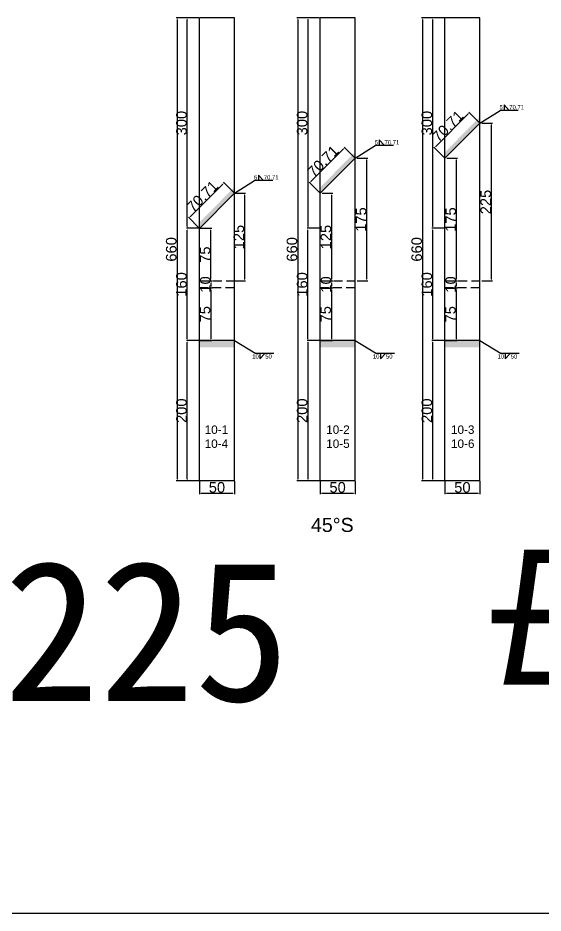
# Model space of a CAD drawing. Header units: millimetres. Extents: x 9380 to 24185, y -971 to 4358.
# Drawn here: x 17471 to 18220, y -971 to 305 of the extents above; entities that cross this region are included whole.
import ezdxf

# ---------------------------------------------------------------- set-up
doc = ezdxf.new("R2010")
doc.units = ezdxf.units.MM
doc.linetypes.add('DASHED', pattern=[19.05, 12.7, -6.35])
for name, color, linetype in [('尺寸标注', 6, 'Continuous'), ('标号', 4, 'Continuous'), ('焊缝', 250, 'Continuous')]:
    doc.layers.add(name, color=color, linetype=linetype)
doc.styles.get("Standard").update_dxf_attribs({"font": 'arial.ttf'})
doc.dimstyles.new('ISO-25-JHF', dxfattribs={"dimtxt": 15, "dimasz": 2.5, "dimexe": 1.25, "dimexo": 0.625, "dimtad": 1, "dimtxsty": 'Standard', "dimcen": 2.5, "dimadec": 0, "dimazin": 0, "dimtfac": 1, "dimtmove": 0, "dimatfit": 3, "dimfxl": 1, "dimarcsym": 0})

# ---------------------------------------------------------------- blocks, each defined once
blk = doc.blocks.new('*D850')
at = {"layer": 'Defpoints', "color": 0, "transparency": 16777216}
for p in [(17729.4, -355.3), (17779.4, -355.3), (17779.4, -373)]:
    blk.add_point(p, dxfattribs=at)
at = {"layer": '尺寸标注', "color": 0, "lineweight": -2, "transparency": 16777216}
for p, q in [((17729.4, -355.9), (17729.4, -374.3)), ((17779.4, -355.9), (17779.4, -374.3)), ((17731.9, -373), (17776.9, -373))]:
    blk.add_line(p, q, dxfattribs=at)
at = {"layer": '尺寸标注', "color": 0, "transparency": 16777216}
for points in [[(17731.9, -372.6), (17731.9, -373.4), (17729.4, -373)], [(17776.9, -372.6), (17776.9, -373.4), (17779.4, -373)]]:
    blk.add_solid(points, dxfattribs=at)
at = {"layer": '尺寸标注', "color": 0, "transparency": 16777216, "insert": (17754.4, -364.7), "char_height": 15, "attachment_point": 5}
blk.add_mtext('50', dxfattribs=at)
blk = doc.blocks.new('*D959')
at = {"layer": 'Defpoints', "color": 0, "transparency": 16777216}
for p in [(17729.4, -80.3), (17729.4, -155.3), (17745.8, -155.3)]:
    blk.add_point(p, dxfattribs=at)
at = {"layer": '尺寸标注', "color": 0, "lineweight": -2, "transparency": 16777216}
for p, q in [((17730, -80.3), (17747, -80.3)), ((17745.8, -82.8), (17745.8, -152.8)), ((17730, -155.3), (17747, -155.3))]:
    blk.add_line(p, q, dxfattribs=at)
at = {"layer": '尺寸标注', "color": 0, "transparency": 16777216}
for points in [[(17745.3, -82.8), (17746.2, -82.8), (17745.8, -80.3)], [(17745.3, -152.8), (17746.2, -152.8), (17745.8, -155.3)]]:
    blk.add_solid(points, dxfattribs=at)
at = {"layer": '尺寸标注', "color": 0, "transparency": 16777216, "insert": (17737.5, -117.8), "char_height": 15, "attachment_point": 5, "rotation": 90}
blk.add_mtext('75', dxfattribs=at)
blk = doc.blocks.new('*D960')
at = {"layer": 'Defpoints', "color": 0, "transparency": 16777216}
for p in [(17729.4, -70.3), (17746.2, -70.3), (17729.4, -80.3)]:
    blk.add_point(p, dxfattribs=at)
at = {"layer": '尺寸标注', "color": 0, "lineweight": -2, "transparency": 16777216}
for p, q in [((17730, -70.3), (17747.4, -70.3)), ((17746.2, -77.8), (17746.2, -72.8)), ((17730, -80.3), (17747.4, -80.3))]:
    blk.add_line(p, q, dxfattribs=at)
at = {"layer": '尺寸标注', "color": 0, "transparency": 16777216}
for points in [[(17745.8, -72.8), (17746.6, -72.8), (17746.2, -70.3)], [(17745.8, -77.8), (17746.6, -77.8), (17746.2, -80.3)]]:
    blk.add_solid(points, dxfattribs=at)
at = {"layer": '尺寸标注', "color": 0, "transparency": 16777216, "insert": (17737.9, -75.3), "char_height": 15, "attachment_point": 5, "rotation": 90}
blk.add_mtext('10', dxfattribs=at)
blk = doc.blocks.new('*D851')
at = {"layer": 'Defpoints', "color": 0, "transparency": 16777216}
for p in [(17712.1, -155.3), (17729.4, -155.3), (17729.4, -355.3)]:
    blk.add_point(p, dxfattribs=at)
at = {"layer": '尺寸标注', "color": 0, "lineweight": -2, "transparency": 16777216}
for p, q in [((17728.8, -155.3), (17710.9, -155.3)), ((17712.1, -352.8), (17712.1, -157.8)), ((17728.8, -355.3), (17710.9, -355.3))]:
    blk.add_line(p, q, dxfattribs=at)
at = {"layer": '尺寸标注', "color": 0, "transparency": 16777216}
for points in [[(17711.7, -157.8), (17712.6, -157.8), (17712.1, -155.3)], [(17711.7, -352.8), (17712.6, -352.8), (17712.1, -355.3)]]:
    blk.add_solid(points, dxfattribs=at)
at = {"layer": '尺寸标注', "color": 0, "transparency": 16777216, "insert": (17703.9, -255.3), "char_height": 15, "attachment_point": 5, "rotation": 90}
blk.add_mtext('200', dxfattribs=at)
blk = doc.blocks.new('*D852')
at = {"layer": 'Defpoints', "color": 0, "transparency": 16777216}
for p in [(17712.1, 304.7), (17729.4, 304.7), (17729.4, 4.7)]:
    blk.add_point(p, dxfattribs=at)
at = {"layer": '尺寸标注', "color": 0, "lineweight": -2, "transparency": 16777216}
for p, q in [((17728.8, 304.7), (17710.9, 304.7)), ((17712.1, 7.2), (17712.1, 302.2)), ((17728.8, 4.7), (17710.9, 4.7))]:
    blk.add_line(p, q, dxfattribs=at)
at = {"layer": '尺寸标注', "color": 0, "transparency": 16777216}
for points in [[(17711.7, 302.2), (17712.6, 302.2), (17712.1, 304.7)], [(17711.7, 7.2), (17712.6, 7.2), (17712.1, 4.7)]]:
    blk.add_solid(points, dxfattribs=at)
at = {"layer": '尺寸标注', "color": 0, "transparency": 16777216, "insert": (17703.9, 154.7), "char_height": 15, "attachment_point": 5, "rotation": 90}
blk.add_mtext('300', dxfattribs=at)
blk = doc.blocks.new('*D961')
at = {"layer": 'Defpoints', "color": 0, "transparency": 16777216}
for p in [(17764.6, 69.5), (17779.4, 54.7), (17729.4, 4.7)]:
    blk.add_point(p, dxfattribs=at)
at = {"layer": '尺寸标注', "color": 0, "lineweight": -2, "transparency": 16777216}
for p, q in [((17716.3, 21.3), (17762.8, 67.8)), ((17779, 55.1), (17763.7, 70.4)), ((17729, 5.1), (17713.7, 20.4))]:
    blk.add_line(p, q, dxfattribs=at)
at = {"layer": '尺寸标注', "color": 0, "transparency": 16777216}
for points in [[(17762.5, 68.1), (17763.1, 67.5), (17764.6, 69.5)], [(17716, 21.6), (17716.6, 21), (17714.6, 19.6)]]:
    blk.add_solid(points, dxfattribs=at)
at = {"layer": '尺寸标注', "color": 0, "transparency": 16777216, "insert": (17733.7, 50.4), "char_height": 15, "attachment_point": 5, "rotation": 45}
blk.add_mtext('70.71', dxfattribs=at)
blk = doc.blocks.new('*D855')
at = {"layer": 'Defpoints', "color": 0, "transparency": 16777216}
for p in [(17779.4, 54.7), (17794, 54.7), (17779.4, -70.3)]:
    blk.add_point(p, dxfattribs=at)
at = {"layer": '尺寸标注', "color": 0, "lineweight": -2, "transparency": 16777216}
for p, q in [((17780, 54.7), (17795.2, 54.7)), ((17794, -67.8), (17794, 52.2)), ((17780, -70.3), (17795.2, -70.3))]:
    blk.add_line(p, q, dxfattribs=at)
at = {"layer": '尺寸标注', "color": 0, "transparency": 16777216}
for points in [[(17793.6, 52.2), (17794.4, 52.2), (17794, 54.7)], [(17793.6, -67.8), (17794.4, -67.8), (17794, -70.3)]]:
    blk.add_solid(points, dxfattribs=at)
at = {"layer": '尺寸标注', "color": 0, "transparency": 16777216, "insert": (17785.7, -7.8), "char_height": 15, "attachment_point": 5, "rotation": 90}
blk.add_mtext('125', dxfattribs=at)
blk = doc.blocks.new('*D856')
at = {"layer": 'Defpoints', "color": 0, "transparency": 16777216}
for p in [(17729.4, 4.7), (17745.8, 4.7), (17729.4, -70.3)]:
    blk.add_point(p, dxfattribs=at)
at = {"layer": '尺寸标注', "color": 0, "lineweight": -2, "transparency": 16777216}
for p, q in [((17730, 4.7), (17747, 4.7)), ((17745.8, -67.8), (17745.8, 2.2)), ((17730, -70.3), (17747, -70.3))]:
    blk.add_line(p, q, dxfattribs=at)
at = {"layer": '尺寸标注', "color": 0, "transparency": 16777216}
for points in [[(17745.3, 2.2), (17746.2, 2.2), (17745.8, 4.7)], [(17745.3, -67.8), (17746.2, -67.8), (17745.8, -70.3)]]:
    blk.add_solid(points, dxfattribs=at)
at = {"layer": '尺寸标注', "color": 0, "transparency": 16777216, "insert": (17737.5, -32.8), "char_height": 15, "attachment_point": 5, "rotation": 90}
blk.add_mtext('75', dxfattribs=at)
blk = doc.blocks.new('*D878')
at = {"layer": 'Defpoints', "color": 0, "transparency": 16777216}
for p in [(17712.1, 4.7), (17729.4, 4.7), (17729.4, -155.3)]:
    blk.add_point(p, dxfattribs=at)
at = {"layer": '尺寸标注', "color": 0, "lineweight": -2, "transparency": 16777216}
for p, q in [((17728.8, 4.7), (17710.9, 4.7)), ((17712.1, -152.8), (17712.1, 2.2)), ((17728.8, -155.3), (17710.9, -155.3))]:
    blk.add_line(p, q, dxfattribs=at)
at = {"layer": '尺寸标注', "color": 0, "transparency": 16777216}
for points in [[(17711.7, 2.2), (17712.5, 2.2), (17712.1, 4.7)], [(17711.7, -152.8), (17712.5, -152.8), (17712.1, -155.3)]]:
    blk.add_solid(points, dxfattribs=at)
at = {"layer": '尺寸标注', "color": 0, "transparency": 16777216, "insert": (17703.8, -75.3), "char_height": 15, "attachment_point": 5, "rotation": 90}
blk.add_mtext('160', dxfattribs=at)
blk = doc.blocks.new('*D879')
at = {"layer": 'Defpoints', "color": 0, "transparency": 16777216}
for p in [(17729.4, 304.7), (17697.6, -355.3), (17729.4, -355.3)]:
    blk.add_point(p, dxfattribs=at)
at = {"layer": '尺寸标注', "color": 0, "lineweight": -2, "transparency": 16777216}
for p, q in [((17728.8, 304.7), (17696.4, 304.7)), ((17697.6, 302.2), (17697.6, -352.8)), ((17728.8, -355.3), (17696.4, -355.3))]:
    blk.add_line(p, q, dxfattribs=at)
at = {"layer": '尺寸标注', "color": 0, "transparency": 16777216}
for points in [[(17697.2, 302.2), (17698, 302.2), (17697.6, 304.7)], [(17697.2, -352.8), (17698, -352.8), (17697.6, -355.3)]]:
    blk.add_solid(points, dxfattribs=at)
at = {"layer": '尺寸标注', "color": 0, "transparency": 16777216, "insert": (17689.3, -25.3), "char_height": 15, "attachment_point": 5, "rotation": 90}
blk.add_mtext('660', dxfattribs=at)
blk = doc.blocks.new('*D880')
at = {"layer": 'Defpoints', "color": 0, "transparency": 16777216}
for p in [(17901.5, -355.3), (17951.5, -355.3), (17951.5, -373)]:
    blk.add_point(p, dxfattribs=at)
at = {"layer": '尺寸标注', "color": 0, "lineweight": -2, "transparency": 16777216}
for p, q in [((17901.5, -355.9), (17901.5, -374.3)), ((17951.5, -355.9), (17951.5, -374.3)), ((17904, -373), (17949, -373))]:
    blk.add_line(p, q, dxfattribs=at)
at = {"layer": '尺寸标注', "color": 0, "transparency": 16777216}
for points in [[(17904, -372.6), (17904, -373.4), (17901.5, -373)], [(17949, -372.6), (17949, -373.4), (17951.5, -373)]]:
    blk.add_solid(points, dxfattribs=at)
at = {"layer": '尺寸标注', "color": 0, "transparency": 16777216, "insert": (17926.5, -364.7), "char_height": 15, "attachment_point": 5}
blk.add_mtext('50', dxfattribs=at)
blk = doc.blocks.new('*D962')
at = {"layer": 'Defpoints', "color": 0, "transparency": 16777216}
for p in [(17901.5, -80.3), (17901.5, -155.3), (17917.9, -155.3)]:
    blk.add_point(p, dxfattribs=at)
at = {"layer": '尺寸标注', "color": 0, "lineweight": -2, "transparency": 16777216}
for p, q in [((17902.2, -80.3), (17919.1, -80.3)), ((17917.9, -82.8), (17917.9, -152.8)), ((17902.2, -155.3), (17919.1, -155.3))]:
    blk.add_line(p, q, dxfattribs=at)
at = {"layer": '尺寸标注', "color": 0, "transparency": 16777216}
for points in [[(17917.5, -82.8), (17918.3, -82.8), (17917.9, -80.3)], [(17917.5, -152.8), (17918.3, -152.8), (17917.9, -155.3)]]:
    blk.add_solid(points, dxfattribs=at)
at = {"layer": '尺寸标注', "color": 0, "transparency": 16777216, "insert": (17909.6, -117.8), "char_height": 15, "attachment_point": 5, "rotation": 90}
blk.add_mtext('75', dxfattribs=at)
blk = doc.blocks.new('*D963')
at = {"layer": 'Defpoints', "color": 0, "transparency": 16777216}
for p in [(17901.5, -70.3), (17918.3, -70.3), (17901.5, -80.3)]:
    blk.add_point(p, dxfattribs=at)
at = {"layer": '尺寸标注', "color": 0, "lineweight": -2, "transparency": 16777216}
for p, q in [((17902.2, -70.3), (17919.6, -70.3)), ((17918.3, -77.8), (17918.3, -72.8)), ((17902.2, -80.3), (17919.6, -80.3))]:
    blk.add_line(p, q, dxfattribs=at)
at = {"layer": '尺寸标注', "color": 0, "transparency": 16777216}
for points in [[(17917.9, -72.8), (17918.7, -72.8), (17918.3, -70.3)], [(17917.9, -77.8), (17918.7, -77.8), (17918.3, -80.3)]]:
    blk.add_solid(points, dxfattribs=at)
at = {"layer": '尺寸标注', "color": 0, "transparency": 16777216, "insert": (17910, -75.3), "char_height": 15, "attachment_point": 5, "rotation": 90}
blk.add_mtext('10', dxfattribs=at)
blk = doc.blocks.new('*D881')
at = {"layer": 'Defpoints', "color": 0, "transparency": 16777216}
for p in [(17884.3, -155.3), (17901.5, -155.3), (17901.5, -355.3)]:
    blk.add_point(p, dxfattribs=at)
at = {"layer": '尺寸标注', "color": 0, "lineweight": -2, "transparency": 16777216}
for p, q in [((17900.9, -155.3), (17883, -155.3)), ((17884.3, -352.8), (17884.3, -157.8)), ((17900.9, -355.3), (17883, -355.3))]:
    blk.add_line(p, q, dxfattribs=at)
at = {"layer": '尺寸标注', "color": 0, "transparency": 16777216}
for points in [[(17883.9, -157.8), (17884.7, -157.8), (17884.3, -155.3)], [(17883.9, -352.8), (17884.7, -352.8), (17884.3, -355.3)]]:
    blk.add_solid(points, dxfattribs=at)
at = {"layer": '尺寸标注', "color": 0, "transparency": 16777216, "insert": (17876, -255.3), "char_height": 15, "attachment_point": 5, "rotation": 90}
blk.add_mtext('200', dxfattribs=at)
blk = doc.blocks.new('*D882')
at = {"layer": 'Defpoints', "color": 0, "transparency": 16777216}
for p in [(17884.3, 304.7), (17901.5, 304.7), (17901.5, 4.7)]:
    blk.add_point(p, dxfattribs=at)
at = {"layer": '尺寸标注', "color": 0, "lineweight": -2, "transparency": 16777216}
for p, q in [((17900.9, 304.7), (17883, 304.7)), ((17884.3, 7.2), (17884.3, 302.2)), ((17900.9, 4.7), (17883, 4.7))]:
    blk.add_line(p, q, dxfattribs=at)
at = {"layer": '尺寸标注', "color": 0, "transparency": 16777216}
for points in [[(17883.9, 302.2), (17884.7, 302.2), (17884.3, 304.7)], [(17883.9, 7.2), (17884.7, 7.2), (17884.3, 4.7)]]:
    blk.add_solid(points, dxfattribs=at)
at = {"layer": '尺寸标注', "color": 0, "transparency": 16777216, "insert": (17876, 154.7), "char_height": 15, "attachment_point": 5, "rotation": 90}
blk.add_mtext('300', dxfattribs=at)
blk = doc.blocks.new('*D964')
at = {"layer": 'Defpoints', "color": 0, "transparency": 16777216}
for p in [(17936.7, 119.5), (17951.5, 104.7), (17901.5, 54.7)]:
    blk.add_point(p, dxfattribs=at)
at = {"layer": '尺寸标注', "color": 0, "lineweight": -2, "transparency": 16777216}
for p, q in [((17888.4, 71.3), (17934.9, 117.8)), ((17951.1, 105.1), (17935.8, 120.4)), ((17901.1, 55.1), (17885.8, 70.4))]:
    blk.add_line(p, q, dxfattribs=at)
at = {"layer": '尺寸标注', "color": 0, "transparency": 16777216}
for points in [[(17934.6, 118.1), (17935.2, 117.5), (17936.7, 119.5)], [(17888.2, 71.6), (17888.7, 71), (17886.7, 69.6)]]:
    blk.add_solid(points, dxfattribs=at)
at = {"layer": '尺寸标注', "color": 0, "transparency": 16777216, "insert": (17905.8, 100.4), "char_height": 15, "attachment_point": 5, "rotation": 45}
blk.add_mtext('70.71', dxfattribs=at)
blk = doc.blocks.new('*D883')
at = {"layer": 'Defpoints', "color": 0, "transparency": 16777216}
for p in [(17884.2, 4.7), (17901.5, 4.7), (17901.5, -155.3)]:
    blk.add_point(p, dxfattribs=at)
at = {"layer": '尺寸标注', "color": 0, "lineweight": -2, "transparency": 16777216}
for p, q in [((17900.9, 4.7), (17883, 4.7)), ((17884.2, -152.8), (17884.2, 2.2)), ((17900.9, -155.3), (17883, -155.3))]:
    blk.add_line(p, q, dxfattribs=at)
at = {"layer": '尺寸标注', "color": 0, "transparency": 16777216}
for points in [[(17883.8, 2.2), (17884.7, 2.2), (17884.2, 4.7)], [(17883.8, -152.8), (17884.7, -152.8), (17884.2, -155.3)]]:
    blk.add_solid(points, dxfattribs=at)
at = {"layer": '尺寸标注', "color": 0, "transparency": 16777216, "insert": (17876, -75.3), "char_height": 15, "attachment_point": 5, "rotation": 90}
blk.add_mtext('160', dxfattribs=at)
blk = doc.blocks.new('*D884')
at = {"layer": 'Defpoints', "color": 0, "transparency": 16777216}
for p in [(17901.5, 304.7), (17869.8, -355.3), (17901.5, -355.3)]:
    blk.add_point(p, dxfattribs=at)
at = {"layer": '尺寸标注', "color": 0, "lineweight": -2, "transparency": 16777216}
for p, q in [((17900.9, 304.7), (17868.5, 304.7)), ((17869.8, 302.2), (17869.8, -352.8)), ((17900.9, -355.3), (17868.5, -355.3))]:
    blk.add_line(p, q, dxfattribs=at)
at = {"layer": '尺寸标注', "color": 0, "transparency": 16777216}
for points in [[(17869.3, 302.2), (17870.2, 302.2), (17869.8, 304.7)], [(17869.3, -352.8), (17870.2, -352.8), (17869.8, -355.3)]]:
    blk.add_solid(points, dxfattribs=at)
at = {"layer": '尺寸标注', "color": 0, "transparency": 16777216, "insert": (17861.5, -25.3), "char_height": 15, "attachment_point": 5, "rotation": 90}
blk.add_mtext('660', dxfattribs=at)
blk = doc.blocks.new('*D885')
at = {"layer": 'Defpoints', "color": 0, "transparency": 16777216}
for p in [(18079.5, -355.3), (18129.5, -355.3), (18129.5, -373)]:
    blk.add_point(p, dxfattribs=at)
at = {"layer": '尺寸标注', "color": 0, "lineweight": -2, "transparency": 16777216}
for p, q in [((18079.5, -355.9), (18079.5, -374.3)), ((18129.5, -355.9), (18129.5, -374.3)), ((18082, -373), (18127, -373))]:
    blk.add_line(p, q, dxfattribs=at)
at = {"layer": '尺寸标注', "color": 0, "transparency": 16777216}
for points in [[(18082, -372.6), (18082, -373.4), (18079.5, -373)], [(18127, -372.6), (18127, -373.4), (18129.5, -373)]]:
    blk.add_solid(points, dxfattribs=at)
at = {"layer": '尺寸标注', "color": 0, "transparency": 16777216, "insert": (18104.5, -364.7), "char_height": 15, "attachment_point": 5}
blk.add_mtext('50', dxfattribs=at)
blk = doc.blocks.new('*D965')
at = {"layer": 'Defpoints', "color": 0, "transparency": 16777216}
for p in [(18079.5, -80.3), (18079.5, -155.3), (18095.8, -155.3)]:
    blk.add_point(p, dxfattribs=at)
at = {"layer": '尺寸标注', "color": 0, "lineweight": -2, "transparency": 16777216}
for p, q in [((18080.1, -80.3), (18097.1, -80.3)), ((18095.8, -82.8), (18095.8, -152.8)), ((18080.1, -155.3), (18097.1, -155.3))]:
    blk.add_line(p, q, dxfattribs=at)
at = {"layer": '尺寸标注', "color": 0, "transparency": 16777216}
for points in [[(18095.4, -82.8), (18096.2, -82.8), (18095.8, -80.3)], [(18095.4, -152.8), (18096.2, -152.8), (18095.8, -155.3)]]:
    blk.add_solid(points, dxfattribs=at)
at = {"layer": '尺寸标注', "color": 0, "transparency": 16777216, "insert": (18087.6, -117.8), "char_height": 15, "attachment_point": 5, "rotation": 90}
blk.add_mtext('75', dxfattribs=at)
blk = doc.blocks.new('*D966')
at = {"layer": 'Defpoints', "color": 0, "transparency": 16777216}
for p in [(18079.5, -70.3), (18096.2, -70.3), (18079.5, -80.3)]:
    blk.add_point(p, dxfattribs=at)
at = {"layer": '尺寸标注', "color": 0, "lineweight": -2, "transparency": 16777216}
for p, q in [((18080.1, -70.3), (18097.5, -70.3)), ((18096.2, -77.8), (18096.2, -72.8)), ((18080.1, -80.3), (18097.5, -80.3))]:
    blk.add_line(p, q, dxfattribs=at)
at = {"layer": '尺寸标注', "color": 0, "transparency": 16777216}
for points in [[(18095.8, -72.8), (18096.6, -72.8), (18096.2, -70.3)], [(18095.8, -77.8), (18096.6, -77.8), (18096.2, -80.3)]]:
    blk.add_solid(points, dxfattribs=at)
at = {"layer": '尺寸标注', "color": 0, "transparency": 16777216, "insert": (18087.9, -75.3), "char_height": 15, "attachment_point": 5, "rotation": 90}
blk.add_mtext('10', dxfattribs=at)
blk = doc.blocks.new('*D886')
at = {"layer": 'Defpoints', "color": 0, "transparency": 16777216}
for p in [(18062.2, -155.3), (18079.5, -155.3), (18079.5, -355.3)]:
    blk.add_point(p, dxfattribs=at)
at = {"layer": '尺寸标注', "color": 0, "lineweight": -2, "transparency": 16777216}
for p, q in [((18078.8, -155.3), (18060.9, -155.3)), ((18062.2, -352.8), (18062.2, -157.8)), ((18078.8, -355.3), (18060.9, -355.3))]:
    blk.add_line(p, q, dxfattribs=at)
at = {"layer": '尺寸标注', "color": 0, "transparency": 16777216}
for points in [[(18061.8, -157.8), (18062.6, -157.8), (18062.2, -155.3)], [(18061.8, -352.8), (18062.6, -352.8), (18062.2, -355.3)]]:
    blk.add_solid(points, dxfattribs=at)
at = {"layer": '尺寸标注', "color": 0, "transparency": 16777216, "insert": (18053.9, -255.3), "char_height": 15, "attachment_point": 5, "rotation": 90}
blk.add_mtext('200', dxfattribs=at)
blk = doc.blocks.new('*D887')
at = {"layer": 'Defpoints', "color": 0, "transparency": 16777216}
for p in [(18062.2, 304.7), (18079.5, 304.7), (18079.5, 4.7)]:
    blk.add_point(p, dxfattribs=at)
at = {"layer": '尺寸标注', "color": 0, "lineweight": -2, "transparency": 16777216}
for p, q in [((18078.8, 304.7), (18060.9, 304.7)), ((18062.2, 7.2), (18062.2, 302.2)), ((18078.8, 4.7), (18060.9, 4.7))]:
    blk.add_line(p, q, dxfattribs=at)
at = {"layer": '尺寸标注', "color": 0, "transparency": 16777216}
for points in [[(18061.8, 302.2), (18062.6, 302.2), (18062.2, 304.7)], [(18061.8, 7.2), (18062.6, 7.2), (18062.2, 4.7)]]:
    blk.add_solid(points, dxfattribs=at)
at = {"layer": '尺寸标注', "color": 0, "transparency": 16777216, "insert": (18053.9, 154.7), "char_height": 15, "attachment_point": 5, "rotation": 90}
blk.add_mtext('300', dxfattribs=at)
blk = doc.blocks.new('*D967')
at = {"layer": 'Defpoints', "color": 0, "transparency": 16777216}
for p in [(18114.6, 169.5), (18129.4, 154.7), (18079.4, 104.7)]:
    blk.add_point(p, dxfattribs=at)
at = {"layer": '尺寸标注', "color": 0, "lineweight": -2, "transparency": 16777216}
for p, q in [((18066.4, 121.3), (18112.8, 167.8)), ((18129, 155.1), (18113.7, 170.4)), ((18079, 105.1), (18063.7, 120.4))]:
    blk.add_line(p, q, dxfattribs=at)
at = {"layer": '尺寸标注', "color": 0, "transparency": 16777216}
for points in [[(18112.5, 168.1), (18113.1, 167.5), (18114.6, 169.5)], [(18066.1, 121.6), (18066.6, 121), (18064.6, 119.6)]]:
    blk.add_solid(points, dxfattribs=at)
at = {"layer": '尺寸标注', "color": 0, "transparency": 16777216, "insert": (18083.7, 150.4), "char_height": 15, "attachment_point": 5, "rotation": 45}
blk.add_mtext('70.71', dxfattribs=at)
blk = doc.blocks.new('*D888')
at = {"layer": 'Defpoints', "color": 0, "transparency": 16777216}
for p in [(18062.2, 4.7), (18079.5, 4.7), (18079.5, -155.3)]:
    blk.add_point(p, dxfattribs=at)
at = {"layer": '尺寸标注', "color": 0, "lineweight": -2, "transparency": 16777216}
for p, q in [((18078.8, 4.7), (18060.9, 4.7)), ((18062.2, -152.8), (18062.2, 2.2)), ((18078.8, -155.3), (18060.9, -155.3))]:
    blk.add_line(p, q, dxfattribs=at)
at = {"layer": '尺寸标注', "color": 0, "transparency": 16777216}
for points in [[(18061.7, 2.2), (18062.6, 2.2), (18062.2, 4.7)], [(18061.7, -152.8), (18062.6, -152.8), (18062.2, -155.3)]]:
    blk.add_solid(points, dxfattribs=at)
at = {"layer": '尺寸标注', "color": 0, "transparency": 16777216, "insert": (18053.9, -75.3), "char_height": 15, "attachment_point": 5, "rotation": 90}
blk.add_mtext('160', dxfattribs=at)
blk = doc.blocks.new('*D889')
at = {"layer": 'Defpoints', "color": 0, "transparency": 16777216}
for p in [(18079.5, 304.7), (18047.7, -355.3), (18079.5, -355.3)]:
    blk.add_point(p, dxfattribs=at)
at = {"layer": '尺寸标注', "color": 0, "lineweight": -2, "transparency": 16777216}
for p, q in [((18078.8, 304.7), (18046.4, 304.7)), ((18047.7, 302.2), (18047.7, -352.8)), ((18078.8, -355.3), (18046.4, -355.3))]:
    blk.add_line(p, q, dxfattribs=at)
at = {"layer": '尺寸标注', "color": 0, "transparency": 16777216}
for points in [[(18047.3, 302.2), (18048.1, 302.2), (18047.7, 304.7)], [(18047.3, -352.8), (18048.1, -352.8), (18047.7, -355.3)]]:
    blk.add_solid(points, dxfattribs=at)
at = {"layer": '尺寸标注', "color": 0, "transparency": 16777216, "insert": (18039.4, -25.3), "char_height": 15, "attachment_point": 5, "rotation": 90}
blk.add_mtext('660', dxfattribs=at)
blk = doc.blocks.new('*D890')
at = {"layer": 'Defpoints', "color": 0, "transparency": 16777216}
for p in [(17903.7, 54.7), (17918.2, 54.7), (17903.7, -70.3)]:
    blk.add_point(p, dxfattribs=at)
at = {"layer": '尺寸标注', "color": 0, "lineweight": -2, "transparency": 16777216}
for p, q in [((17904.3, 54.7), (17919.5, 54.7)), ((17918.2, -67.8), (17918.2, 52.2)), ((17904.3, -70.3), (17919.5, -70.3))]:
    blk.add_line(p, q, dxfattribs=at)
at = {"layer": '尺寸标注', "color": 0, "transparency": 16777216}
for points in [[(17917.8, 52.2), (17918.7, 52.2), (17918.2, 54.7)], [(17917.8, -67.8), (17918.7, -67.8), (17918.2, -70.3)]]:
    blk.add_solid(points, dxfattribs=at)
at = {"layer": '尺寸标注', "color": 0, "transparency": 16777216, "insert": (17910, -7.8), "char_height": 15, "attachment_point": 5, "rotation": 90}
blk.add_mtext('125', dxfattribs=at)
blk = doc.blocks.new('*D891')
at = {"layer": 'Defpoints', "color": 0, "transparency": 16777216}
for p in [(17953.7, 104.7), (17968.2, 104.7), (17953.7, -70.3)]:
    blk.add_point(p, dxfattribs=at)
at = {"layer": '尺寸标注', "color": 0, "lineweight": -2, "transparency": 16777216}
for p, q in [((17954.3, 104.7), (17969.5, 104.7)), ((17968.2, -67.8), (17968.2, 102.2)), ((17954.3, -70.3), (17969.5, -70.3))]:
    blk.add_line(p, q, dxfattribs=at)
at = {"layer": '尺寸标注', "color": 0, "transparency": 16777216}
for points in [[(17967.8, 102.2), (17968.7, 102.2), (17968.2, 104.7)], [(17967.8, -67.8), (17968.7, -67.8), (17968.2, -70.3)]]:
    blk.add_solid(points, dxfattribs=at)
at = {"layer": '尺寸标注', "color": 0, "transparency": 16777216, "insert": (17960, 17.2), "char_height": 15, "attachment_point": 5, "rotation": 90}
blk.add_mtext('175', dxfattribs=at)
blk = doc.blocks.new('*D892')
at = {"layer": 'Defpoints', "color": 0, "transparency": 16777216}
for p in [(18081.6, 104.7), (18096.2, 104.7), (18081.6, -70.3)]:
    blk.add_point(p, dxfattribs=at)
at = {"layer": '尺寸标注', "color": 0, "lineweight": -2, "transparency": 16777216}
for p, q in [((18082.3, 104.7), (18097.5, 104.7)), ((18096.2, -67.8), (18096.2, 102.2)), ((18082.3, -70.3), (18097.5, -70.3))]:
    blk.add_line(p, q, dxfattribs=at)
at = {"layer": '尺寸标注', "color": 0, "transparency": 16777216}
for points in [[(18095.8, 102.2), (18096.6, 102.2), (18096.2, 104.7)], [(18095.8, -67.8), (18096.6, -67.8), (18096.2, -70.3)]]:
    blk.add_solid(points, dxfattribs=at)
at = {"layer": '尺寸标注', "color": 0, "transparency": 16777216, "insert": (18087.9, 17.2), "char_height": 15, "attachment_point": 5, "rotation": 90}
blk.add_mtext('175', dxfattribs=at)
blk = doc.blocks.new('*D893')
at = {"layer": 'Defpoints', "color": 0, "transparency": 16777216}
for p in [(18131.6, 154.7), (18146.2, 154.7), (18131.6, -70.3)]:
    blk.add_point(p, dxfattribs=at)
at = {"layer": '尺寸标注', "color": 0, "lineweight": -2, "transparency": 16777216}
for p, q in [((18132.3, 154.7), (18147.5, 154.7)), ((18146.2, -67.8), (18146.2, 152.2)), ((18132.3, -70.3), (18147.5, -70.3))]:
    blk.add_line(p, q, dxfattribs=at)
at = {"layer": '尺寸标注', "color": 0, "transparency": 16777216}
for points in [[(18145.8, 152.2), (18146.6, 152.2), (18146.2, 154.7)], [(18145.8, -67.8), (18146.6, -67.8), (18146.2, -70.3)]]:
    blk.add_solid(points, dxfattribs=at)
at = {"layer": '尺寸标注', "color": 0, "transparency": 16777216, "insert": (18137.9, 42.2), "char_height": 15, "attachment_point": 5, "rotation": 90}
blk.add_mtext('225', dxfattribs=at)

msp = doc.modelspace()

# ---------------------------------------------------------------- hatches: boundary and pattern name
at = {"layer": '焊缝'}
h = msp.add_hatch(color=250, dxfattribs=at)
h.dxf.hatch_style = 1
h.paths.add_polyline_path([(18079.437, 113.034), (18079.449, 104.695), (18129.437, 154.684), (18129.437, 163.586)])
h = msp.add_hatch(color=250, dxfattribs=at)
h.dxf.hatch_style = 1
h.paths.add_polyline_path([(17901.533, 63.034), (17901.544, 54.695), (17951.533, 104.684), (17951.533, 113.586)])
h = msp.add_hatch(color=250, dxfattribs=at)
h.dxf.hatch_style = 1
h.paths.add_polyline_path([(17729.415, 13.034), (17729.426, 4.695), (17779.415, 54.684), (17779.415, 63.586)])
h = msp.add_hatch(color=250, dxfattribs=at)
h.dxf.hatch_style = 1
h.paths.add_polyline_path([(17729.415, -154.886), (17729.415, -164.886), (17779.415, -164.886), (17779.415, -155.316)])
h = msp.add_hatch(color=250, dxfattribs=at)
h.dxf.hatch_style = 1
h.paths.add_polyline_path([(17901.545, -154.886), (17901.545, -164.886), (17951.545, -164.886), (17951.545, -155.316)])
h = msp.add_hatch(color=250, dxfattribs=at)
h.dxf.hatch_style = 1
h.paths.add_polyline_path([(18079.474, -154.886), (18079.474, -164.886), (18129.474, -164.886), (18129.474, -155.316)])

# ---------------------------------------------------------------- linework, layer by layer
for p, q in [((17779.415, 304.684), (17729.415, 304.684)), ((17729.415, -355.316), (17729.415, 304.684)), ((17779.415, -355.316), (17779.415, 304.684)), ((17951.545, 304.684), (17901.545, 304.684)), ((17901.545, -355.316), (17901.545, 304.684)), ((17951.545, -355.316), (17951.545, 304.684)), ((18129.474, 304.684), (18079.474, 304.684)), ((18079.474, -355.316), (18079.474, 304.684)), ((18129.474, -355.316), (18129.474, 304.684)), ((18079.449, 104.695), (18129.437, 154.684)), ((17901.544, 54.695), (17951.533, 104.684)), ((17729.426, 4.695), (17779.415, 54.684)), ((17779.415, -155.316), (17729.415, -155.316)), ((17951.545, -155.316), (17901.545, -155.316)), ((18129.474, -155.316), (18079.474, -155.316)), ((17779.415, -355.316), (17729.415, -355.316)), ((17951.545, -355.316), (17901.545, -355.316)), ((18129.474, -355.316), (18079.474, -355.316)), ((14772.062, -971.491), (24184.578, -971.491))]:
    msp.add_line(p, q)
at = {"linetype": 'DASHED'}
for p, q in [((17729.415, -70.316), (17779.415, -70.316)), ((17901.545, -70.316), (17951.545, -70.316)), ((18079.474, -70.316), (18129.474, -70.316)), ((17779.415, -80.316), (17729.415, -80.316)), ((17951.545, -80.316), (17901.545, -80.316)), ((18129.474, -80.316), (18079.474, -80.316))]:
    msp.add_line(p, q, dxfattribs=at)
at = {"layer": '尺寸标注'}
for p, q in [((18163.881, 180.638), (18171.113, 172.873)), ((18163.881, 180.638), (18163.881, 172.873)), ((18129.474, 154.684), (18158.232, 172.873)), ((18183.994, 172.873), (18158.232, 172.873)), ((17985.952, 130.638), (17993.184, 122.873)), ((17985.952, 130.638), (17985.952, 122.873)), ((17951.545, 104.684), (17980.302, 122.873)), ((18006.065, 122.873), (17980.302, 122.873)), ((17813.822, 80.638), (17821.054, 72.873)), ((17813.822, 80.638), (17813.822, 72.873)), ((17779.415, 54.684), (17808.172, 72.873)), ((17833.935, 72.873), (17808.172, 72.873)), ((17779.415, -155.316), (17809.865, -173.506)), ((17951.545, -155.316), (17981.995, -173.506)), ((18129.474, -155.316), (18159.924, -173.506)), ((17835.628, -173.506), (17809.865, -173.506)), ((17815.514, -173.506), (17815.514, -181.271)), ((17815.514, -181.271), (17822.746, -173.506)), ((18007.758, -173.506), (17981.995, -173.506)), ((17987.645, -173.506), (17987.645, -181.271)), ((17987.645, -181.271), (17994.876, -173.506)), ((18185.687, -173.506), (18159.924, -173.506)), ((18165.574, -173.506), (18165.574, -181.271)), ((18165.574, -181.271), (18172.805, -173.506))]:
    msp.add_line(p, q, dxfattribs=at)

# ---------------------------------------------------------------- texts
at = {"attachment_point": 1}
for s, width, insert, char_height in [('45°S ', 70.10425, (17888.552, -408.129), 20), ('{\\fSimSun|b0|i0|c134|p2;20181225  母材Q890-焊材ER120 to 杨师傅}', 5612.78439, (16770.203, -469.239), 200)]:
    msp.add_mtext_dynamic_manual_height_columns(s, width=width, gutter_width=12.5, heights=[0], dxfattribs=dict(at, insert=insert, char_height=char_height))
at = {"layer": '尺寸标注', "char_height": 6}
for s, insert, attachment_point in [('5    70.71', (18157.411, 180.39), 1), ('5    70.71', (17979.482, 130.39), 1), ('5    70.71', (17807.352, 80.39), 1), ('10    50', (17804.758, -181.023), 7), ('10    50', (17976.888, -181.023), 7), ('10    50', (18154.817, -181.023), 7)]:
    msp.add_mtext_dynamic_manual_height_columns(s, width=68.30832, gutter_width=12.5, heights=[0], dxfattribs=dict(at, insert=insert, attachment_point=attachment_point))
at = {"layer": '标号', "char_height": 12, "attachment_point": 7}
for s, insert in [('10-1\\P10-4', (17736.867, -308.469)), ('10-2\\P10-5 ', (17910.239, -308.469)), ('10-3\\P10-6 ', (18088.168, -308.469))]:
    msp.add_mtext_dynamic_manual_height_columns(s, width=70.10425, gutter_width=12.5, heights=[0], dxfattribs=dict(at, insert=insert))

# ---------------------------------------------------------------- dimensions: what is measured, and where the dimension line sits
at = {"layer": '尺寸标注'}
for p1, p2, distance, picture, middle in [((17729.415, 304.684), (17729.415, -355.316), -31.786, '*D879', (17689.345, -25.316)), ((17729.415, 4.684), (17729.415, 304.684), 17.275, '*D852', (17703.851, 154.684)), ((17901.545, 304.684), (17901.545, -355.316), -31.786, '*D884', (17861.475, -25.316)), ((17901.545, 4.684), (17901.545, 304.684), 17.275, '*D882', (17875.981, 154.684)), ((18079.474, 304.684), (18079.474, -355.316), -31.786, '*D889', (18039.404, -25.316)), ((18079.474, 4.684), (18079.474, 304.684), 17.275, '*D887', (18053.91, 154.684)), ((18131.644, -70.316), (18131.644, 154.684), -14.585, '*D893', (18137.946, 42.184)), ((17953.654, -70.316), (17953.654, 104.684), -14.585, '*D891', (17959.956, 17.184)), ((18081.644, -70.316), (18081.644, 104.684), -14.585, '*D892', (18087.946, 17.184)), ((17779.415, -70.316), (17779.415, 54.684), -14.585, '*D855', (17785.716, -7.816)), ((17903.654, -70.316), (17903.654, 54.684), -14.585, '*D890', (17909.956, -7.816)), ((17729.415, -155.316), (17729.415, 4.684), 17.309, '*D878', (17703.822, -75.316)), ((17729.415, -70.316), (17729.415, 4.684), -16.339, '*D856', (17737.5, -32.816)), ((17901.545, -155.316), (17901.545, 4.684), 17.309, '*D883', (17875.952, -75.316)), ((18079.474, -155.316), (18079.474, 4.684), 17.309, '*D888', (18053.882, -75.316)), ((17729.415, -80.316), (17729.415, -155.316), 16.339, '*D959', (17737.5, -117.816)), ((17901.545, -80.316), (17901.545, -155.316), 16.339, '*D962', (17909.631, -117.816)), ((18079.474, -80.316), (18079.474, -155.316), 16.339, '*D965', (18087.56, -117.816)), ((17729.415, -355.316), (17729.415, -155.316), 17.275, '*D851', (17703.856, -255.316)), ((17901.545, -355.316), (17901.545, -155.316), 17.275, '*D881', (17875.986, -255.316)), ((18079.474, -355.316), (18079.474, -155.316), 17.275, '*D886', (18053.916, -255.316)), ((17729.415, -355.316), (17779.415, -355.316), -17.689, '*D850', (17754.415, -364.721)), ((17901.545, -355.316), (17951.545, -355.316), -17.689, '*D880', (17926.545, -364.721)), ((18079.474, -355.316), (18129.474, -355.316), -17.689, '*D885', (18104.474, -364.721))]:
    dim = msp.add_aligned_dim(p1=p1, p2=p2, distance=distance, dimstyle='ISO-25-JHF', dxfattribs=at)
    dim.commit()
    dim.dimension.update_dxf_attribs({"geometry": picture, "text_midpoint": middle})
for p1, p2, picture, middle in [((18079.449, 104.695), (18129.437, 154.684), '*D967', (18083.722, 150.41)), ((17901.544, 54.695), (17951.533, 104.684), '*D964', (17905.818, 100.41)), ((17729.426, 4.695), (17779.415, 54.684), '*D961', (17733.7, 50.41))]:
    dim = msp.add_aligned_dim(p1=p1, p2=p2, distance=21.02, text='70.71', dimstyle='ISO-25-JHF', dxfattribs=at)
    dim.commit()
    dim.dimension.update_dxf_attribs({"geometry": picture, "text_midpoint": middle})
for base, p1, p2, picture, middle in [((17746.17, -70.316), (17729.415, -80.316), (17729.415, -70.316), '*D960', (17746.17, -75.316)), ((17918.3, -70.316), (17901.545, -80.316), (17901.545, -70.316), '*D963', (17918.3, -75.316)), ((18096.229, -70.316), (18079.474, -80.316), (18079.474, -70.316), '*D966', (18096.229, -75.316))]:
    dim = msp.add_linear_dim(base=base, p1=p1, p2=p2, angle=90, dimstyle='ISO-25-JHF', dxfattribs=at)
    dim.commit()
    dim.dimension.update_dxf_attribs({"geometry": picture, "text_midpoint": middle, "dimtype": 161})

doc.saveas('drawing.dxf')
